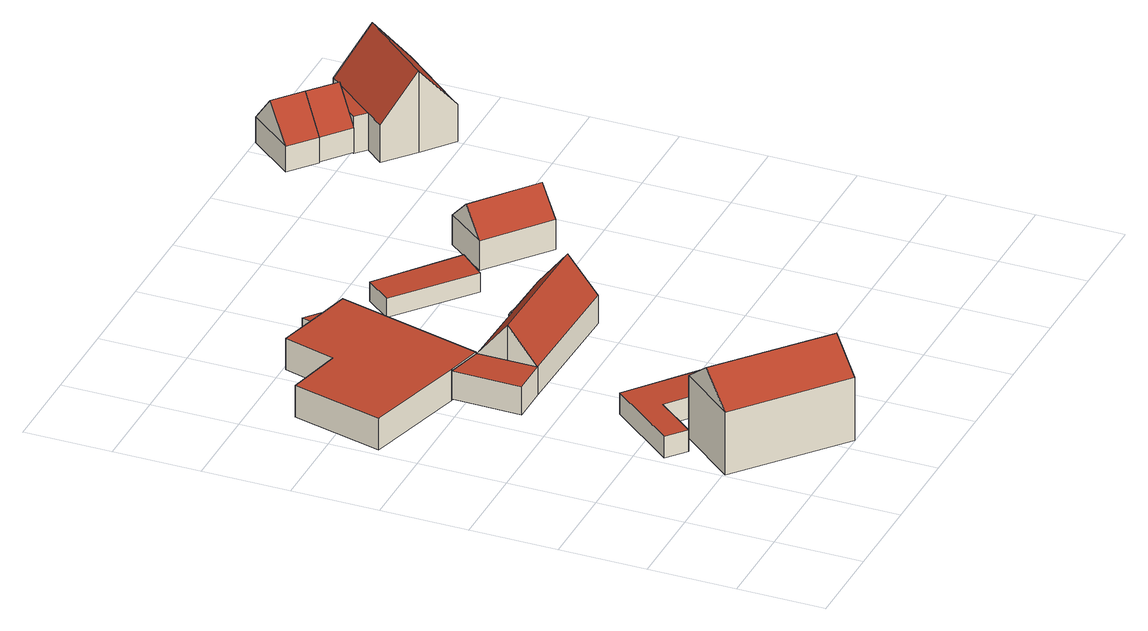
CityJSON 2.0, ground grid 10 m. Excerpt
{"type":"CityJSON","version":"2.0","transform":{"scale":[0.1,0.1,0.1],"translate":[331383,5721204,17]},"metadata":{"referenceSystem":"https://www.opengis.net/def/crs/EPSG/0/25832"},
"CityObjects":{
"building1":{"type":"Building","attributes":{"Geometrietyp2DReferenz":"3000","Gemeindeschluessel":"05170032","function":"31001_1010","roofType":"3100","measuredHeight":10.82},"address":[{"country":"Germany","locality":"Rheinberg","thoroughfareNumber":"306","thoroughfareName":"Weseler Straße"}],"geometry":[{"type":"Solid","lod":"2","boundaries":[[[[0,1,2,3]],[[4,5,1,0]],[[6,7,5,4]],[[3,2,7,6]],[[0,8,4]],[[6,9,3]],[[3,9,8,0]],[[4,8,9,6]],[[1,5,7,2]]]],"semantics":{"surfaces":[{"type":"WallSurface"},{"type":"RoofSurface"},{"type":"GroundSurface"}],"values":[[0,0,0,0,0,0,1,1,2]]}}]},
"building2":{"type":"Building","attributes":{"Geometrietyp2DReferenz":"3000","Gemeindeschluessel":"05170032","function":"31001_2463","roofType":"1000","measuredHeight":2.58},"address":[{"country":"Germany","locality":"Rheinberg","thoroughfareNumber":"306","thoroughfareName":"Weseler Straße"}],"geometry":[{"type":"Solid","lod":"2","boundaries":[[[[10,11,12,13]],[[14,15,11,10]],[[16,17,15,14]],[[18,19,17,16]],[[20,21,19,18]],[[13,12,21,20]],[[18,16,14,10,13,20]],[[11,15,17,19,21,12]]]],"semantics":{"surfaces":[{"type":"WallSurface"},{"type":"RoofSurface"},{"type":"GroundSurface"}],"values":[[0,0,0,0,0,0,1,2]]}}]},
"building3":{"type":"Building","attributes":{"Geometrietyp2DReferenz":"3000","Gemeindeschluessel":"05170032","function":"31001_1010","roofType":"1000","measuredHeight":3.48},"address":[{"country":"Germany","locality":"Rheinberg","thoroughfareNumber":"308","thoroughfareName":"Weseler Straße"}],"geometry":[{"type":"Solid","lod":"2","boundaries":[[[[22,23,24,25]],[[26,27,23,22]],[[28,29,27,26]],[[30,31,29,28]],[[25,24,31,30]],[[28,26,22,25,30]],[[23,27,29,31,24]]]],"semantics":{"surfaces":[{"type":"WallSurface"},{"type":"RoofSurface"},{"type":"GroundSurface"}],"values":[[0,0,0,0,0,1,2]]}}]},
"building4":{"type":"Building","attributes":{"Geometrietyp2DReferenz":"3000","Gemeindeschluessel":"05170032","function":"31001_2463","roofType":"1000","measuredHeight":3.79},"address":[{"country":"Germany","locality":"Rheinberg","thoroughfareNumber":"308","thoroughfareName":"Weseler Straße"}],"geometry":[{"type":"Solid","lod":"2","boundaries":[[[[32,33,34,35]],[[36,37,33,32]],[[38,39,37,36]],[[40,41,39,38]],[[42,43,41,40]],[[44,45,43,42]],[[46,47,45,44]],[[35,34,47,46]],[[44,42,40,38,36,32,35,46]],[[33,37,39,41,43,45,47,34]]]],"semantics":{"surfaces":[{"type":"WallSurface"},{"type":"RoofSurface"},{"type":"GroundSurface"}],"values":[[0,0,0,0,0,0,0,0,1,2]]}}]},
"building5":{"type":"Building","attributes":{"Geometrietyp2DReferenz":"3000","Gemeindeschluessel":"05170032","function":"31001_1010","roofType":"3100","measuredHeight":7.63},"address":[{"country":"Germany","locality":"Rheinberg","thoroughfareNumber":"308","thoroughfareName":"Weseler Straße"}],"geometry":[{"type":"Solid","lod":"2","boundaries":[[[[48,49,27,26]],[[22,23,49,48]],[[50,51,23,22]],[[52,53,51,50]],[[54,55,53,52]],[[56,57,55,54]],[[58,59,57,56]],[[60,61,59,58]],[[62,63,61,60]],[[26,27,63,62]],[[26,62,60,48]],[[58,56,54,52,50,22,48,60]],[[49,23,51,53,55,57,59,61,63,27]]]],"semantics":{"surfaces":[{"type":"WallSurface"},{"type":"RoofSurface"},{"type":"GroundSurface"}],"values":[[0,0,0,0,0,0,0,0,0,0,1,1,2]]}}]},
"building6":{"type":"Building","attributes":{"Geometrietyp2DReferenz":"3000","Gemeindeschluessel":"05170032","function":"31001_2723","roofType":"1000","measuredHeight":2.02},"address":[{"country":"Germany","locality":"Rheinberg","thoroughfareNumber":"308","thoroughfareName":"Weseler Straße"}],"geometry":[{"type":"Solid","lod":"2","boundaries":[[[[64,65,66,67]],[[68,69,65,64]],[[70,71,69,68]],[[67,66,71,70]],[[68,64,67,70]],[[65,69,71,66]]]],"semantics":{"surfaces":[{"type":"WallSurface"},{"type":"RoofSurface"},{"type":"GroundSurface"}],"values":[[0,0,0,0,1,2]]}}]},
"building7":{"type":"Building","attributes":{"Geometrietyp2DReferenz":"3000","Gemeindeschluessel":"05170032","function":"31001_2723","roofType":"1000","measuredHeight":2.38},"address":[{"country":"Germany","locality":"Rheinberg","thoroughfareNumber":"300","thoroughfareName":"Weseler Straße"}],"geometry":[{"type":"Solid","lod":"2","boundaries":[[[[72,73,74,75]],[[76,77,73,72]],[[78,79,77,76]],[[75,74,79,78]],[[76,72,75,78]],[[73,77,79,74]]]],"semantics":{"surfaces":[{"type":"WallSurface"},{"type":"RoofSurface"},{"type":"GroundSurface"}],"values":[[0,0,0,0,1,2]]}}]},
"building8":{"type":"Building","attributes":{"Geometrietyp2DReferenz":"3000","Gemeindeschluessel":"05170032","function":"31001_2463","roofType":"3100","measuredHeight":6.5},"address":[{"country":"Germany","locality":"Rheinberg","thoroughfareNumber":"300","thoroughfareName":"Weseler Straße"}],"geometry":[{"type":"Solid","lod":"2","boundaries":[[[[80,81,82,83]],[[84,85,81,80]],[[86,87,85,84]],[[83,82,87,86]],[[80,88,84]],[[86,89,83]],[[83,89,88,80]],[[84,88,89,86]],[[81,85,87,82]]]],"semantics":{"surfaces":[{"type":"WallSurface"},{"type":"RoofSurface"},{"type":"GroundSurface"}],"values":[[0,0,0,0,0,0,1,1,2]]}}]},
"building9":{"type":"Building","attributes":{"Geometrietyp2DReferenz":"3000","Gemeindeschluessel":"05170032","function":"31001_2723","roofType":"3100","measuredHeight":6.83},"address":[{"country":"Germany","locality":"Rheinberg","thoroughfareNumber":"300","thoroughfareName":"Weseler Straße"}],"geometry":[{"type":"Solid","lod":"2","boundaries":[[[[90,91,92,93]],[[94,95,91,90]],[[96,97,95,94]],[[93,92,97,96]],[[90,98,94]],[[96,99,93]],[[93,99,98,90]],[[94,98,99,96]],[[91,95,97,92]]]],"semantics":{"surfaces":[{"type":"WallSurface"},{"type":"RoofSurface"},{"type":"GroundSurface"}],"values":[[0,0,0,0,0,0,1,1,2]]}}]},
"building10":{"type":"Building","attributes":{"Geometrietyp2DReferenz":"3000","Gemeindeschluessel":"05170032","function":"31001_2463","roofType":"3100","measuredHeight":6.78},"address":[{"country":"Germany","locality":"Rheinberg","thoroughfareNumber":"300","thoroughfareName":"Weseler Straße"}],"geometry":[{"type":"Solid","lod":"2","boundaries":[[[[100,101,102,90]],[[103,104,101,100]],[[94,105,104,103]],[[90,102,105,94]],[[100,106,103]],[[94,98,90]],[[90,98,106,100]],[[103,106,98,94]],[[101,104,105,102]]]],"semantics":{"surfaces":[{"type":"WallSurface"},{"type":"RoofSurface"},{"type":"GroundSurface"}],"values":[[0,0,0,0,0,0,1,1,2]]}}]},
"building11":{"type":"Building","attributes":{"Gemeindeschluessel":"05170032","Geometrietyp2DReferenz":"3000","function":"31001_1010"},"address":[{"country":"Germany","locality":"Rheinberg","thoroughfareNumber":"300","thoroughfareName":"Weseler Straße"}],"children":["building11-1","building11-2"]},
"building11-1":{"type":"BuildingPart","attributes":{"roofType":"3100","measuredHeight":9.9},"parents":["building11"],"geometry":[{"type":"Solid","lod":"2","boundaries":[[[[107,108,109,110]],[[111,112,108,107]],[[113,114,115,116]],[[117,118,114,113]],[[119,120,118,117]],[[121,122,120,119]],[[123,124,122,121]],[[110,109,124,123]],[[113,116,125,111,107,110,117]],[[123,121,119,117,110]],[[108,112,126,115,114,118,120,122,124,109]],[[126,112,111,125]],[[116,115,126,125]]]],"semantics":{"surfaces":[{"type":"WallSurface"},{"type":"RoofSurface"},{"type":"GroundSurface"},{"type":"ClosureSurface"}],"values":[[0,0,0,0,0,0,0,0,1,1,2,3,3]]}}]},
"building11-2":{"type":"BuildingPart","attributes":{"roofType":"1000","measuredHeight":4.47},"parents":["building11"],"geometry":[{"type":"Solid","lod":"2","boundaries":[[[[127,128,112,111]],[[129,130,128,127]],[[116,115,130,129]],[[116,129,127,111,125]],[[128,130,115,126,112]],[[125,126,115,116]],[[112,126,125,111]]]],"semantics":{"surfaces":[{"type":"WallSurface"},{"type":"RoofSurface"},{"type":"GroundSurface"},{"type":"ClosureSurface"}],"values":[[0,0,0,1,2,3,3]]}}]}
},
"vertices":[
[103,98,85],[103,98,9],[218,1,9],[218,1,85],[156,161,85],[156,161,9],[270,63,85],[270,63,9],[129,130,117],[244,32,117],
[250,176,38],[250,176,12],[167,243,12],[167,243,38],[224,144,38],[224,144,12],[163,193,38],[163,193,12],[127,149,38],[127,149,12],[105,167,38],[105,167,12],
[168,403,47],[168,403,13],[167,404,13],[167,404,47],[168,335,47],[168,335,13],[125,335,47],[125,335,13],[126,414,47],[126,414,13],
[34,551,49],[34,551,11],[7,446,11],[7,446,49],[99,536,49],[99,536,11],[116,596,49],[116,596,11],[174,581,49],[174,581,11],[211,572,49],[211,572,11],[167,404,49],[167,404,11],[126,414,49],[126,414,11],
[168,369,89],[168,369,13],[259,401,47],[259,401,13],[259,406,42],[259,406,13],[265,406,42],[265,406,13],[265,401,48],[265,401,13],[323,400,47],[323,400,13],[322,366,89],[322,366,13],[322,332,47],[322,332,13],
[213,578,35],[213,578,14],[181,605,14],[181,605,35],[211,572,35],[211,572,14],[174,581,35],[174,581,14],
[329,467,38],[329,467,15],[356,497,15],[356,497,38],[245,537,38],[245,537,15],[269,566,38],[269,566,15],
[368,484,51],[368,484,15],[437,428,15],[437,428,51],[404,530,51],[404,530,15],[475,474,51],[475,474,15],[386,507,80],[456,451,80],
[544,770,45],[544,770,14],[513,796,14],[513,796,45],[501,720,45],[501,720,14],[471,745,45],[471,745,14],[523,745,83],[492,771,83],
[574,745,45],[574,745,15],[544,770,15],[532,694,45],[532,694,15],[501,720,15],[553,719,83],
[526,662,59],[526,662,14],[560,633,14],[560,633,113],[544,683,59],[544,683,14],[594,743,59],[594,743,14],[587,734,14],[587,734,59],[629,714,113],[629,714,14],[663,685,59],[663,685,14],[602,613,59],[602,613,14],[595,604,59],[595,604,14],[574,719,59],[574,719,14],
[532,694,59],[532,694,14],[574,745,59],[574,745,14]
]}
